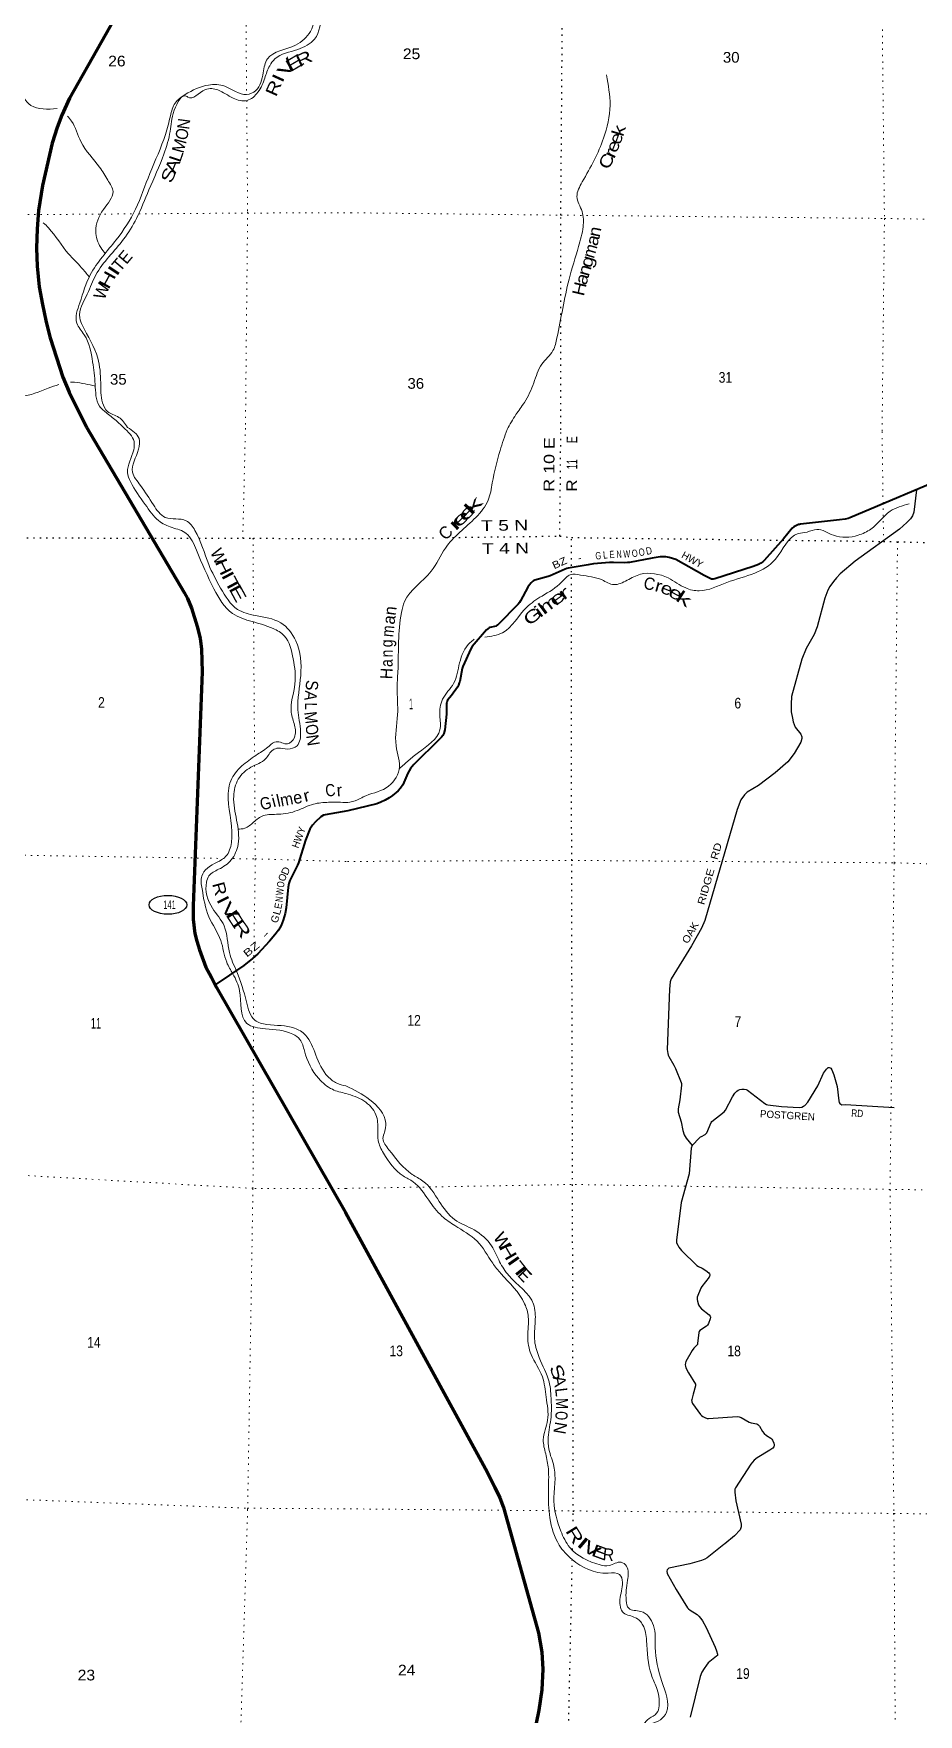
# Model space of a CAD drawing. Header units: feet. Extents: x -256679 to 5, y -731788 to -547785.
# Drawn here: x -132776 to -118259, y -615592 to -588025 of the extents above; entities that cross this region are included whole.
import ezdxf
from ezdxf.enums import TextEntityAlignment as Align

# ---------------------------------------------------------------- set-up
doc = ezdxf.new("R2010")
doc.units = ezdxf.units.FT
doc.header["$LTSCALE"] = 70
doc.linetypes.add('DOTTED', pattern=[1.5, 0.3, -1.2])
for name, color, linetype, lineweight in [('17', 7, 'Continuous', 25), ('23', 7, 'Continuous', 70), ('26', 7, 'Continuous', 40), ('29', 7, 'Continuous', 25), ('39', 7, 'Continuous', 13), ('6', 7, 'DOTTED', 25), ('7', 7, 'DOTTED', 13)]:
    doc.layers.add(name, color=color, linetype=linetype, lineweight=lineweight)
for name, color, linetype in [('27', 7, 'Continuous'), ('30', 7, 'Continuous'), ('41', 7, 'Continuous')]:
    doc.layers.add(name, color=color, linetype=linetype)

msp = doc.modelspace()

# ---------------------------------------------------------------- linework, layer by layer
at = {"layer": '17'}
msp.add_ellipse((-130571.96, -602313.79), major_axis=(309.24, -1), ratio=0.500121, dxfattribs=at)
at = {"layer": '23'}
for points in [[(-127512.76, -580812.24), (-132185.71, -589083.76), (-132310.45, -589363.68), (-132386.85, -589565.65), (-132469.52, -589821.83), (-132629.67, -590515.27), (-132696.88, -590927.15), (-132719.63, -591224.78), (-132730.71, -591541.89), (-132715.53, -591839.18), (-132682.69, -592176.79), (-132629.34, -592466.42), (-132575.72, -592727.95), (-132510.13, -592995.61), (-132506.29, -593013.72), (-132295.96, -593658.23), (-132190.08, -593906.21), (-131910.71, -594481.47)], [(-131910.71, -594481.47), (-130304.13, -597189.94), (-130250.34, -597288.12), (-130185.97, -597447.39), (-130090.08, -597749.47), (-130045.7, -597941.9), (-130023.09, -598122), (-130008.08, -598494.85), (-130159.39, -602331.04), (-130157.13, -602547.48), (-130129.53, -602782.3), (-130099.94, -602910.59), (-130055.56, -603053.68), (-129949.54, -603337.38), (-129858.31, -603507.62), (-129796.47, -603624.99)], [(-129796.47, -603624.99), (-129773.42, -603668.74), (-127658.84, -607360.31)], [(-127658.84, -607360.31), (-125327.91, -611623.2), (-125208.19, -611868.29), (-125124.1, -612039.54), (-125066.6, -612195.71), (-124493.8, -614251.74), (-124438.36, -614568.89), (-124420.92, -614851.83), (-124437.67, -615188.84), (-124484.47, -615523.77), (-125128.31, -618631.83)]]:
    msp.add_lwpolyline(points, dxfattribs=at)
at = {"layer": '26'}
for points in [[(-117674.35, -595246.5), (-119382.98, -595965.83), (-119413.54, -595975.83), (-119462.66, -595986.23), (-119555.33, -595999.24), (-120190.45, -596070.94), (-120207.41, -596073.64), (-120226.3, -596078.37), (-120266.91, -596095.38), (-120299.97, -596113.34), (-120328.85, -596138.59), (-120471.57, -596308.51), (-120790.65, -596664.8), (-120813.22, -596688.26), (-120843.54, -596710.16), (-120881.32, -596730.01), (-120967.67, -596765.88), (-121599.63, -596969.59), (-121625.24, -596973.88), (-121638.35, -596973.37), (-121650.63, -596970.53), (-121771.26, -596911.12), (-122237.14, -596650.52), (-122290.54, -596630.78), (-122345.32, -596617.55), (-122403.25, -596607.74), (-122423.72, -596604.32), (-122447.33, -596603.37), (-122495.5, -596608.1), (-122627.63, -596628.92), (-122997.5, -596697.42), (-123030.43, -596701.53), (-123074.01, -596702.14), (-123262.75, -596696.6), (-123327.61, -596700.73), (-123589.24, -596723.41), (-123677.46, -596735.07), (-124003.4, -596790.04), (-124024.82, -596795), (-124056.3, -596807.05), (-124302.91, -596919.13), (-124333.52, -596929.44), (-124549.47, -596986.35), (-124569.64, -596996.54), (-124584.76, -597005.99), (-124613.09, -597033.4), (-124639.54, -597062.7), (-124665.98, -597102.23), (-124788.3, -597326.84), (-124805.3, -597352.36), (-124827.06, -597380.4), (-125150.99, -597718.11), (-125164.6, -597728.07), (-125173.66, -597734.18), (-125187.83, -597740.8), (-125288.89, -597766.31), (-125303.06, -597771.98), (-125318.97, -597779.61), (-125325.73, -597785.21), (-125344.62, -597804.12), (-125579.8, -598079.14), (-125604.4, -598115.45), (-125735.17, -598404.72), (-125745.58, -598437.83), (-125784.76, -598649.02), (-125790.89, -598671.23), (-125806.49, -598710.37), (-125823.01, -598744.95), (-125921.17, -598878.41), (-125982.62, -598959.49), (-125989.72, -598973.19), (-125997.63, -598994.44), (-126001.05, -599010.05), (-126003.4, -599033.21), (-126002.23, -599188.99), (-126027.04, -599445.63), (-126043.07, -599501.97), (-126060.07, -599534.1), (-126082.74, -599564.35), (-126113.63, -599597.73), (-126537.49, -600011.25), (-126590.88, -600078.48), (-126634.06, -600155.28), (-126718.75, -600343.49), (-126755.22, -600401.7), (-126793, -600443.28), (-126885.53, -600521.35), (-126940.34, -600556.69), (-127006.46, -600596.38), (-127080.13, -600632.3), (-127146.31, -600654.71), (-127622.58, -600772.17)], [(-127622.58, -600772.17), (-127989.97, -600835.15), (-128020.41, -600843.7), (-128064.07, -600868.67), (-128151.81, -600951.13), (-128198.17, -601009.09), (-128241.66, -601074.1), (-128312.3, -601255.42), (-128429.67, -601626.39), (-128447.67, -601664.43), (-128530.62, -601827.32), (-128570.86, -601912.52), (-128586.45, -601962.45), (-128601.46, -602022.66), (-128615.9, -602194.72), (-128630.31, -602364.78), (-128647.27, -602457.08), (-128679.24, -602565.52), (-128715.88, -602650.56), (-128758.77, -602729.35), (-128815.68, -602806.59), (-128906.36, -602911.87), (-129096.37, -603115.53), (-129186.81, -603196.67), (-129324.48, -603308.81), (-129796.47, -603624.99)]]:
    msp.add_lwpolyline(points, dxfattribs=at)
at = {"layer": '29'}
for points in [[(-118287.74, -595504.74), (-118331.06, -595871.6), (-118353.7, -595932), (-118387.56, -595980.1), (-118447.27, -596043.75), (-118571.1, -596152.64), (-119294.22, -596676.61), (-119544.45, -596883.39), (-119602.69, -596948.13), (-119653.11, -597010.24), (-119711.96, -597094.81), (-119743.66, -597152.19), (-119791.2, -597282.94), (-119917.21, -597753.23), (-119971.21, -597878.35), (-120098.32, -598109.62), (-120170.17, -598285.2), (-120338.25, -598898.75), (-120348.85, -599021.74), (-120345.83, -599148.59), (-120322.3, -599253.6), (-120312.63, -599311.69), (-120279.04, -599400.3), (-120188.87, -599514.04), (-120171.65, -599555.65), (-120170.76, -599583.51), (-120188.22, -599643.66), (-120295.62, -599830.98), (-120401.67, -599967.08), (-120606.36, -600146.56), (-120880.35, -600354.29), (-121065.72, -600468.45), (-121111.91, -600508.34), (-121174.38, -600589.26), (-121233.67, -600747.61), (-121762.97, -602570.55), (-121818.8, -602697.7), (-121978.94, -602984.7), (-122313.09, -603528.5), (-122333.44, -603579.32), (-122344.16, -603696.52), (-122378.1, -604688.12), (-122371.92, -604749.67), (-122362.86, -604778.36), (-122352.7, -604802.59), (-122270.8, -604941.46), (-122243.53, -604996.03), (-122150.62, -605225.38), (-122147.05, -605244.99), (-122146.29, -605270.67), (-122172.35, -605509.72), (-122200.62, -605657.26), (-122202.12, -605685.95), (-122199.64, -605715.85), (-122150.44, -605874.64), (-122125.21, -606017.16), (-122101.01, -606084.63), (-122067.45, -606142.78), (-121970.03, -606261.76)], [(-121970.03, -606261.76), (-121850.94, -606134.68), (-121834.66, -606121.63), (-121817.68, -606111.06), (-121756.35, -606079.49), (-121746.38, -606071.8), (-121742.22, -606065.76), (-121731.66, -606050.66), (-121659.6, -605882.28), (-121646.78, -605866.15), (-121445.29, -605708.62), (-121425.09, -605683.95), (-121309.47, -605464.65), (-121268.72, -605402.06), (-121237.03, -605368.84), (-121216.55, -605353.34), (-121190.24, -605343.17), (-121155.53, -605338.64), (-121117.8, -605337.13), (-121084.13, -605344.62), (-121062.71, -605355.25), (-120777.48, -605574.21), (-120753.33, -605587.81), (-120726.6, -605596.59), (-120502.11, -605620.83), (-120214.55, -605637.64), (-120173.25, -605632.06), (-120142.11, -605618.01), (-120120.98, -605604.42), (-120072.5, -605552.89), (-119906.44, -605283.98), (-119812.93, -605072.48), (-119767.84, -605009.43), (-119746.71, -604988.29), (-119736.9, -604983.75), (-119720.14, -604981.21), (-119708.22, -604985.26), (-119695.4, -604994.33), (-119677.29, -605021.51), (-119646.64, -605102.16), (-119593.6, -605291.05), (-119564.93, -605529.79), (-119558.81, -605554.58), (-119548.25, -605569.68), (-119533.16, -605581.76), (-119513.15, -605592.42), (-119454.98, -605590.98), (-118655, -605638.87)], [(-121970.03, -606261.76), (-121985.96, -606305.87), (-122020.9, -606724.16), (-122152.05, -607197.81), (-122229.92, -607816.25), (-122225.92, -607855.23), (-122207.81, -607894.49), (-122189.7, -607927.72), (-122144.66, -607983.4), (-121895.4, -608228.31), (-121868.25, -608246.35), (-121806.37, -608273.53), (-121745.45, -608309.93), (-121696.2, -608350.55), (-121685.64, -608365.65), (-121682.62, -608377.73), (-121682.62, -608391.32), (-121687.85, -608404.68), (-121693.18, -608418.5), (-121813.19, -608571.78), (-121829.76, -608599.71), (-121886.36, -608747.7), (-121889.37, -608759.78), (-121888.66, -608785.46), (-121884.09, -608814.15), (-121867.49, -608874.55), (-121852.4, -608903.24), (-121819.37, -608940.44), (-121693.19, -609039.16), (-121675.69, -609062.07), (-121669.04, -609078.42), (-121673.57, -609102.58), (-121702.46, -609180.04), (-121716.58, -609205.27), (-121733.94, -609224.9), (-121847.13, -609294.36), (-121857.68, -609312.79), (-121862.97, -609327.59), (-121882.58, -609508.8), (-121885.6, -609523.9), (-121897.14, -609542.85), (-121942.95, -609587.32), (-121971.83, -609624.28), (-122075.19, -609805.62), (-122081.03, -609825.92), (-122084.05, -609856.12), (-122082.54, -609878.77), (-122074.99, -609905.95), (-122032.16, -609990.4), (-121916.94, -610177.89), (-121914.27, -610185.32), (-121914.27, -610204.95), (-121956, -610339.82), (-121977.65, -610426.93), (-121979.16, -610442.03), (-121976.9, -610451.09), (-121976.14, -610463.17), (-121962.9, -610490.05), (-121834.28, -610673.08), (-121817.67, -610689.85), (-121793.53, -610706.3), (-121762.59, -610722.91), (-121725.62, -610736.5), (-121703.64, -610739.06), (-121230.61, -610707.81), (-121196.66, -610709.32), (-121164, -610720.28), (-121035.18, -610799.93), (-121004.09, -610812.02), (-120907.65, -610828.62), (-120891.81, -610834.66), (-120879.95, -610847.3), (-120865.39, -610864.86), (-120817.1, -610949.43), (-120788.5, -610984.46), (-120750.69, -611015.87), (-120679.76, -611061.17), (-120662.41, -611077.78), (-120650.77, -611096.02), (-120628.45, -611145.74), (-120623.18, -611169.9), (-120625.43, -611188.02), (-120632.23, -611203.12), (-120649.57, -611224.26), (-120695.86, -611259.9), (-120903.16, -611382.11), (-120954.42, -611423.59), (-121008.75, -611487.02), (-121257.08, -611877.63), (-121269.84, -611897.77), (-121272.86, -611949.11), (-121254.31, -612088.06), (-121167.22, -612471.6), (-121167.22, -612516.91), (-121184.92, -612563.66), (-121273.74, -612660.99), (-121433.07, -612792.64)], [(-121433.07, -612792.64), (-121451.1, -612807.54), (-121725.15, -613023.29), (-121763.34, -613048.46), (-121817.67, -613069.6), (-122006.53, -613122.74), (-122353.91, -613191.49), (-122382.09, -613220.61), (-122385.11, -613241.75), (-122380.5, -613279.4), (-122235.64, -613541.32), (-122045.55, -613842.77), (-122029.7, -613862.4), (-122003, -613884.25), (-121890.86, -613953.01), (-121859.17, -613981.85), (-121826.73, -614016.43), (-121803.33, -614055.69), (-121739.92, -614167.37), (-121593.39, -614487.42), (-121569.4, -614551.01), (-121557.33, -614605.37), (-121557.33, -614623.49), (-121571.66, -614638.59), (-121707.25, -614748.82), (-121735.41, -614782.05), (-121773.88, -614837.92), (-121809.36, -614899.84), (-121836.91, -614967.98), (-122005.34, -615639.64)]]:
    msp.add_lwpolyline(points, dxfattribs=at)
at = {"layer": '39'}
for points in [[(-127518.96, -581787.93), (-127723.65, -581888.6), (-127988.95, -582038.35), (-128135.5, -582335.06), (-128115.06, -582740.73), (-128231.52, -582941.16), (-128520.83, -583243.44), (-128661.37, -583508.04), (-128904.43, -583816.49), (-129163.57, -584128.91), (-129127.2, -584341.87), (-128913.69, -584790.33), (-128859.11, -585151.94), (-128730.2, -585417.4), (-128699.89, -585606.25), (-128655.3, -586040.11), (-128560.62, -586253.26), (-128158.12, -586676.22), (-128091.65, -586810.97), (-128145.83, -586951.35), (-128157.75, -587126.01), (-128107.3, -587345.04), (-128125.2, -587587.95), (-128235.47, -587991.2), (-128476.59, -588213.31), (-128938.89, -588436.73), (-129009.08, -588665.41), (-129131.5, -588958.18), (-129280.25, -589021.96), (-129640.29, -588888.28), (-129905.73, -588867.36), (-130289.66, -589024.76), (-130454.43, -589164.79), (-130530.67, -589371.37), (-130612.87, -589678.32), (-130869.73, -590320.05), (-131104.52, -590903.62), (-131419.8, -591404.61), (-131845.63, -591979.53), (-132018.18, -592438.81), (-132068.18, -592773.98), (-131945.37, -592965.13), (-131808.27, -593409.33), (-131765.75, -593774.92), (-131695.08, -594132.56), (-131568.3, -594255.45), (-131403.31, -594388.51), (-131302.27, -594483.04)], [(-127519.94, -581878.44), (-127695.43, -581962.98), (-127934.62, -582084.7), (-128043.03, -582303.23), (-128026.68, -582624.55), (-128058.7, -582815.21), (-128209.32, -583043.64), (-128438.38, -583251.73), (-128526.75, -583387.99), (-128743.63, -583736.69), (-128954.57, -583974.96), (-129081.1, -584153.26), (-129078.98, -584287.81), (-128933.95, -584603.52), (-128863.39, -584832.66), (-128776.66, -585160.23), (-128669.83, -585473.82), (-128639.51, -585674.71), (-128552.71, -586090.64), (-128268.92, -586414.83), (-128039.51, -586634.43), (-127997.14, -586815.29), (-128063.32, -587029.93), (-128075.31, -587126.27), (-128024.91, -587283.06), (-128038.67, -587678.58), (-128167, -588113.9), (-128442.34, -588285.71), (-128818.24, -588439.12), (-128902.6, -588551.3), (-128982.87, -588753.85), (-129095.28, -588986.41), (-129274.13, -589120.37), (-129501.38, -589083.5), (-129752.84, -588948.16), (-129957.95, -588943.49), (-130247.4, -589065.05), (-130257.46, -589056.99), (-130468.41, -589281.21), (-130536.5, -589628.37), (-130638.74, -590001.52), (-130883.59, -590587.07), (-131088.31, -591056.28), (-131299.16, -591396.96), (-131753.13, -591979.83), (-131895.64, -592296.63), (-132017.98, -592687.8), (-131973.64, -592810.43), (-131723.87, -593345.34), (-131675.28, -593751.11), (-131644.86, -594078.51), (-131564.31, -594223.34), (-131379.24, -594318.31), (-131234.19, -594483.57)], [(-141313.17, -583618.17), (-140884.65, -583884.6), (-140476.28, -584104.77), (-139540.69, -584820.6), (-139317.21, -585164.67), (-139142.12, -585349.97), (-138784.07, -585505.73), (-138492.36, -585693.4), (-138289.23, -585742.24), (-137977.6, -585693.04), (-137665.86, -585766.32), (-137192.86, -586342.12), (-137003.75, -586467.21), (-136601.51, -586558.86), (-135809.13, -586728.06), (-135095.09, -586985.35), (-134680.67, -587223.62), (-134463.23, -587563.66), (-134360.42, -587883.26), (-134207.48, -588028.32), (-133980.25, -588041.1), (-133489.5, -588197.28), (-133316.34, -588480.96), (-133157.37, -588628.05), (-133020.4, -588911.61), (-132819.09, -589201.4), (-132388.06, -589254.79)], [(-123378.25, -588702.26), (-123317.51, -589199.62), (-123423.11, -589738.7), (-123773.69, -590456.78), (-123861.05, -590696.53), (-123777.44, -590942.69), (-123760.14, -591191.49), (-123834.32, -591517.45), (-123990.23, -592053), (-124188.84, -593016.59), (-124254.53, -593222.01), (-124436.59, -593446.59), (-124569.36, -593751.02), (-124724.01, -594073.73), (-124862.16, -594273.8), (-125007.1, -594518.01)], [(-132218.97, -589376.53), (-132153.31, -589458.54), (-132000.22, -589796.37), (-131692.22, -590217.02), (-131559.34, -590426.28), (-131472.72, -590615.3), (-131631.34, -590907.96), (-131755.72, -591266.99), (-131675.07, -591532.3), (-131596.56, -591636.97)], [(-132616.61, -591126.51), (-132529.92, -591212.31), (-132203.82, -591637.03), (-131988.48, -591864.62), (-131866.19, -592011.8)], [(-132360.35, -593780.68), (-132539.85, -593840.71), (-132978.1, -593969.83), (-133219.4, -593952.99), (-133498.89, -593974.19), (-134098.08, -593998.37), (-134622.9, -593992.68), (-135483.59, -593911.62), (-135917.88, -593958.42), (-136456.71, -594035.01), (-136822.74, -593949.5), (-137142.46, -593942.45), (-137556.69, -593939.12), (-138049.38, -593875.3), (-138769.17, -593965.36), (-139655.91, -593992.65), (-140188.75, -594013.03), (-140520.36, -594222.81), (-140616.78, -594338.96), (-140662.63, -594431.99)], [(-131761.9, -593806.68), (-132103.59, -593743.72), (-132171.71, -593738.74)], [(-131302.27, -594483.04), (-131128.76, -594717.16), (-131132.66, -594851.29), (-131234.08, -595222.31), (-131186.11, -595373.23), (-130944.92, -595747.3), (-130726.23, -596012.89), (-130503.37, -596124.32), (-130272.3, -596221.86), (-130103.84, -596496.73), (-129816.23, -597131.84), (-129511.32, -597534.89), (-129190.57, -597667.8), (-128847.5, -597781.01), (-128662.85, -597901.9), (-128515.9, -598280.59), (-128487.6, -598689.57), (-128548.31, -599157.32), (-128495.18, -599368.4), (-128498.01, -599568.63), (-128609.69, -599673.13), (-128795.56, -599638.34), (-128908.77, -599708.77), (-129101.05, -599844.13), (-129329.85, -600010.99), (-129525.51, -600244.43), (-129582.21, -600570.04), (-129530.3, -601293.81), (-129619.61, -601516.8), (-129924.93, -601710.57), (-130016.96, -601841.4), (-130011.91, -602051.76), (-129900.15, -602510.04), (-129705.23, -602897.45), (-129608.08, -603255.38), (-129506.58, -603447.14), (-129396.29, -603725.15), (-129277.56, -604257.63), (-128972.24, -604348.26), (-128522.59, -604435), (-128405.61, -604522.85), (-128332.1, -604710.19), (-128098.05, -605164.26), (-127874.08, -605339.81), (-127651.64, -605407.42)], [(-131234.79, -594482.89), (-131045.86, -594664.31), (-131054.38, -594842.43), (-131151.88, -595219.52), (-131022.68, -595435.72), (-130808.77, -595755.31), (-130615.28, -595960.45), (-130273.37, -596013.56), (-130129.32, -596171.9), (-129902.74, -596730.01), (-129707.82, -597117.42), (-129428.22, -597468.02), (-129137.07, -597568.45), (-128719.96, -597688.76), (-128475.63, -597982.77), (-128393.49, -598552.77), (-128439.5, -599114.87), (-128396.56, -599480), (-128453.82, -599703.47), (-128612.91, -599759.2), (-128760.97, -599743), (-128847.57, -599773.77), (-128969.84, -599918.16), (-129210.26, -600056.81), (-129417.44, -600254.03), (-129493.49, -600531.3), (-129420.45, -601319.46), (-129534.31, -601578.14), (-129740.87, -601731.31), (-129898.67, -601837.13), (-129940.23, -601942.67), (-129842.02, -602366.7), (-129649.77, -602659.94), (-129563.75, -603095.81), (-129443.94, -603410.01), (-129282.63, -603907.07), (-129144.59, -604207.52), (-128949.19, -604276.5), (-128495.14, -604335.27), (-128316.41, -604450.06), (-128146.68, -604777.01), (-127945.3, -605132.47), (-127800.52, -605238.75), (-127650.61, -605284.77)], [(-125007.1, -594518.01), (-125122.7, -594859.41), (-125250.11, -595393.54), (-125316.96, -595675.62), (-125518.1, -595958.24), (-126019.99, -596464.24), (-126252.1, -596840.79), (-126689.77, -597337.45), (-126739.63, -597519.43), (-126788.33, -597996.25), (-126796.64, -598441.41), (-126811.61, -598746.11), (-126803.92, -599195.46), (-126828.89, -599704.62), (-126776.56, -600096.29), (-126991.87, -600394.81), (-127370.09, -600545.14), (-127461.7, -600592.23), (-127628.63, -600634.99)], [(-118410.49, -595737.86), (-118723.37, -595859.44), (-119038.82, -596150.85), (-119246.21, -596250.89), (-119653.05, -596252.49), (-119924.66, -596155.28), (-120083.41, -596199.69), (-120229.94, -596224.17), (-120604.77, -596645.31), (-120943.64, -596872.28), (-121402.07, -597027.76), (-121854.29, -597163.25), (-122076.29, -597116.72), (-122365.3, -596953.14), (-122817.63, -596892.07), (-123037.02, -596989.98), (-123254.15, -597061.83), (-123449.81, -596985.5), (-123801.75, -596905.47), (-123970.04, -596899.63), (-124107.44, -597016.48), (-124434.35, -597249.6), (-124688.66, -597435.37), (-125081.46, -597850.29), (-125373.15, -597921.57)], [(-125545.38, -597958.74), (-125613.12, -598012.05), (-125786.05, -598346.13), (-125885.11, -598681.95), (-126066.32, -598942.71), (-126110.65, -599208.99), (-126108.91, -599443.67), (-126463.21, -599814.89), (-126623.88, -599944.95), (-126772.96, -600076.2)], [(-129425.82, -601073.37), (-129312.57, -601058.69), (-129166.88, -600958.7), (-129005.05, -600850.94), (-128758.25, -600828.54), (-128450.79, -600766.99), (-128184.81, -600662.76), (-127935.9, -600632.38), (-127621.9, -600635.05)], [(-127650.61, -605284.77), (-127259.76, -605510.33), (-126998.93, -605894.24), (-127018.38, -606040.44), (-127043.43, -606144.46), (-126945.02, -606330.05), (-126564.16, -606735.31), (-126388.85, -606843.51), (-126121.53, -607177.34), (-125867.88, -607474.92), (-125546.89, -607646.88), (-125260.84, -607908.71), (-125129.06, -608166.86), (-124978.96, -608395.13), (-124572.66, -608864.85), (-124545.3, -609143.93), (-124554.45, -609468.75), (-124478.92, -609740.33), (-124318.42, -610137.18), (-124283.35, -610448.44), (-124285.93, -610715.17), (-124333.23, -611047.59), (-124321.09, -611242.27), (-124239.64, -611523.95), (-124222.04, -611776.85), (-124239.15, -612095.56), (-124125.63, -612584.17), (-123979.92, -612852.5), (-123481.68, -613138.69), (-123333.51, -613152.34), (-123136.57, -613096.31), (-123049, -613159.43), (-123031.21, -613392.28), (-123052.46, -613724.99), (-123011.6, -613851.79), (-122813.68, -613902.07), (-122605.49, -614132.97), (-122574.91, -614494.32), (-122468.07, -615051.05), (-122392.8, -615557.29), (-122492.19, -615680.56), (-122641.25, -615759.17), (-122720.99, -615922.77), (-122814.14, -616230.63), (-122946.57, -616453.83), (-123190.52, -616605.62), (-123466.16, -616716.95), (-123595.88, -616867.97), (-123901.85, -617630.82), (-123932.97, -617922.67), (-123938.94, -618310.44), (-123886.21, -618708.02), (-123708.87, -619020.82), (-123567.38, -619311.17), (-123641.52, -619516.95), (-123880.94, -619821.22), (-124343.79, -620227.36), (-124407.15, -620355.03), (-124364.85, -620540.01), (-124258.37, -620719.67), (-124071.63, -620890.17), (-123894.91, -621267.14), (-123702.95, -621726.51), (-123608, -622139.7), (-123608, -622264.98), (-123704.9, -622355.95), (-123797.33, -622494.66), (-123769.28, -622782.77), (-123801.56, -623013.07), (-124082.07, -623306.74), (-124269.91, -623426.06), (-124547.11, -623638.78), (-124791.8, -623866.77), (-124887.35, -623799.55), (-125070.09, -623631.1), (-125305, -623468.1), (-125644.82, -623378.17), (-125903.43, -623387.4), (-126116.79, -623483.36), (-126434.43, -623586.22), (-126781.62, -623430.02), (-127064, -623202.33), (-127259.43, -623101.93), (-127504.91, -623027.84), (-127558.58, -623036.79), (-127745.66, -623100.97)], [(-127651.64, -605407.42), (-127358.14, -605529.32), (-127159.92, -605756.1), (-127128.32, -606011.17), (-127121.91, -606177.7), (-127035.74, -606385.22), (-126710.69, -606759.79), (-126547.31, -606857.84), (-126293.68, -607157.42), (-126075.76, -607418.52), (-125864.85, -607575.24), (-125500.56, -607829.9), (-125243.53, -608191.7), (-125108.9, -608361.63), (-124718.89, -608857.25), (-124658.82, -609070.5), (-124667.96, -609393.31), (-124612.69, -609688.74), (-124427.84, -610053.77), (-124366.93, -610387.36), (-124342.54, -610766.7), (-124413.77, -611086.83), (-124373.92, -611317.91), (-124330.22, -611565.08), (-124329.72, -611928.11), (-124303.92, -612369.63), (-124151.91, -612814.53), (-123941.77, -613051.47), (-123346.71, -613274.54), (-123160.57, -613298.62), (-123113.7, -613425.48), (-123156.53, -613709.82), (-123094.5, -613927.1), (-122900.86, -614005.42), (-122777.8, -614129.1), (-122718.1, -614380.45), (-122639.39, -614944.9), (-122555.2, -615150.39), (-122512, -615449.7), (-122553.28, -615573.6), (-122674.34, -615658.53), (-122834.84, -615883.43), (-123000.75, -616254.68), (-123092.79, -616446.23), (-123287.82, -616512.3), (-123485.21, -616614.46), (-123677.51, -616812.94), (-124026.05, -617625.46), (-124028.38, -617946.53), (-124028.38, -618286.58), (-124010.31, -618692.64), (-123837.37, -619045.5), (-123743.84, -619321.29), (-123799.92, -619525.26), (-124182.43, -619912.21), (-124455.72, -620196.06), (-124525.92, -620409.9), (-124469.66, -620552.07), (-124281.61, -620843.77), (-124032.75, -621221.52), (-123858.45, -621659.46), (-123733.22, -621901.07), (-123655.7, -622129.26), (-123871.87, -622508.08), (-123834.61, -622699.83), (-123960.35, -623061.49), (-124241.06, -623283.08), (-124474.88, -623422.95), (-124685.28, -623627.25), (-124814.65, -623742.17), (-124925.57, -623606.59), (-125087.41, -623556.7), (-125326.3, -623391.65), (-125766.18, -623286.6), (-126038.94, -623307.71), (-126296.4, -623405.2), (-126501.28, -623453.12), (-126786.26, -623287.57), (-127056.79, -623078.05), (-127366.47, -622980.43), (-127579.45, -622947.3), (-127750.14, -623007.24)], [(-112681.07, -614308.79), (-112726.38, -614434.66), (-112875.83, -614553.38), (-113108.12, -614949.98), (-113381.78, -615271.93), (-113606.21, -615476.08), (-113720.33, -615879.98), (-113711.73, -616026.49), (-113633.42, -616217.88), (-113660.75, -616349.95), (-113845, -616337.93), (-114006.45, -616454.51), (-114160.7, -616655.41), (-114387.89, -616937.75), (-114538.42, -617168.77), (-114735.26, -617421.35), (-115014.57, -617498.55), (-115222.21, -617418.08), (-115315.15, -617288.71), (-115417.31, -617283.59), (-115546.09, -617544.93), (-115794.97, -617790.94), (-116008.21, -617874.87), (-116067.49, -617787.98), (-115983.36, -617584.32), (-116027.99, -617433.41), (-116190.07, -617407.58), (-116553.43, -617471.83), (-116738.29, -617521.98), (-116890.69, -617738.94), (-117163.03, -617924.52), (-117767.06, -618008.22), (-118138.31, -618266.94), (-118416.46, -618638.98), (-118565.72, -618737.64), (-118789.53, -618671.03), (-119106.68, -618723.75), (-119446.47, -618838.4), (-120067.19, -619196.7), (-120640.69, -619439.18), (-121000.04, -619503.48), (-121286.07, -619654.81), (-121434.08, -619831.71), (-121537.76, -620191.6), (-121561.66, -620590.47), (-121542.15, -620853.42), (-121432.15, -621083.26), (-121456.15, -621285.57), (-121487.03, -621578.06), (-121624.06, -621863.38), (-121754.83, -622122.7), (-122036.72, -622589.36), (-122235.26, -622689.1), (-122609.18, -622723.59), (-122791.4, -622793.38), (-122893.36, -622768.2), (-123046.76, -622880.86), (-123343.75, -622921.77), (-123548.38, -622884.66), (-123567.76, -622888.7)]]:
    msp.add_spline(points, degree=3, dxfattribs=at)
at = {"layer": '6'}
for p, q in [((-124141.49, -596265.45), (-124125.07, -594524.44)), ((-127598.04, -596310.01), (-126170.62, -596291.61)), ((-123933.8, -612893.68), (-123932.68, -612842.78))]:
    msp.add_line(p, q, dxfattribs=at)
for points in [[(-124125.07, -594524.44), (-124124.49, -591002.19), (-124084.89, -585685.25), (-124028.63, -580412.31), (-124023.28, -578475.42)], [(-159495.6, -595897.1), (-156026.04, -595916.33), (-154987.12, -595956.16), (-154988.94, -596042.35), (-150415.18, -596141.49), (-150000.24, -596152.85), (-145104.68, -596194.3), (-144821.53, -596225.04), (-139818.17, -596297.15), (-139681.67, -596287.46), (-134564.02, -596289.68), (-134355.03, -596292.1), (-130206.94, -596300.44)], [(-125905.27, -596288.19), (-124141.49, -596265.45), (-123951.28, -596289.65), (-118829.92, -596353.14), (-118601.43, -596357.71), (-113567.89, -596497.84), (-113366.52, -596494.68), (-108287.86, -596619.87), (-108137.55, -596623.57), (-103111.73, -596617.78), (-102967.4, -596619.4), (-97823.52, -596635.01), (-97667.78, -596640.55), (-95699.41, -596626.12)], [(-130065.32, -596300.73), (-129343.95, -596302.18), (-129170.09, -596300.28), (-127598.04, -596310.01)], [(-123923.47, -612422.33), (-123920.1, -612268.47), (-123933.62, -606920.77), (-123947.27, -601585.1), (-123951.28, -596289.65)], [(-124070.97, -619798.98), (-124036.55, -617582.63), (-123937.46, -613060.58)]]:
    msp.add_lwpolyline(points, dxfattribs=at)
at = {"layer": '7'}
for p, q in [((-129343.95, -596302.18), (-129300.34, -594496.17)), ((-118854.7, -594552.06), (-118829.92, -596353.14)), ((-129176.41, -596298.32), (-129167.34, -597558.35)), ((-129166.46, -597680.64), (-129150.64, -599877.56)), ((-134290.11, -601480.11), (-129655.37, -601552.98)), ((-129163.18, -603140.21), (-129166.91, -604172.9))]:
    msp.add_line(p, q, dxfattribs=at)
for points in [[(-129080.03, -548825.77), (-129161.8, -554059.52), (-129111.25, -559368.76), (-129247.65, -564739.65), (-129263.52, -569964.34), (-129249.27, -575146.97), (-129283.17, -580449.92), (-129309.09, -585682.61), (-129280.89, -589020.32)], [(-119099.27, -548879.85), (-119095.13, -554029.74), (-119087.16, -559294.04), (-119100.84, -564594.68), (-118770.52, -569910.14), (-118804.04, -575231.04), (-118878.31, -580510.17), (-118874.68, -585750.42), (-118815.9, -591056.4), (-118854.7, -594552.06)], [(-129280.01, -589124.68), (-129264.61, -590947.66), (-129300.34, -594496.17)], [(-155990.83, -590894.47), (-150361.83, -590918.34), (-145095.55, -590949.23), (-139758.9, -590962.29), (-134550.93, -591005.05), (-131147.71, -590981.03)], [(-131049.34, -590980.34), (-129264.59, -590967.74), (-127568.61, -590962.89)], [(-127568.61, -590962.89), (-124124.49, -591002.19), (-118815.9, -591056.4), (-113539.08, -591141.01), (-108297.96, -591264.12), (-103051.37, -591188.4), (-97776.01, -591315.2), (-95677.43, -591299.34)], [(-118601.43, -596357.71), (-118657.27, -601624.4), (-118724.02, -606981.24), (-118660.05, -612295.41), (-118628.47, -617641.31), (-118895, -622927.71), (-119017.64, -628259.84), (-118838.74, -633914.29), (-118814.62, -639203.95), (-118862.16, -640209.5)], [(-129149.56, -600026.65), (-129138.51, -601561.11), (-129160.76, -602984.91)], [(-129500.41, -601555.42), (-129138.51, -601561.11), (-127627.16, -601602.73)], [(-127627.16, -601602.73), (-123947.27, -601585.1), (-118657.27, -601624.4), (-113446.65, -601785.17), (-108164.48, -601804.33), (-102990.25, -601792.19), (-97716.64, -601867.42), (-95720.94, -601843.88)], [(-129167.44, -604319.07), (-129177.01, -606964.77), (-129264.33, -612234.51), (-129413.33, -616975.92)], [(-127656.67, -606965.52), (-129177.01, -606964.77), (-134413.74, -606667.59)], [(-95742.6, -607093.56), (-97726.28, -607124.6), (-103070.36, -607080.68), (-108314.35, -607051.92), (-113574.64, -607049.05), (-118724.02, -606981.24), (-123955.47, -606900.47), (-127656.67, -606965.52)], [(-134569.17, -612007.33), (-129266.38, -612210.45), (-127685.58, -612220.03)], [(-127685.58, -612220.03), (-123919.96, -612254.44), (-118660.05, -612295.41), (-113482.7, -612373.57), (-108218.11, -612346.4), (-103095.98, -612331.67), (-97800.05, -612379.06), (-95764.2, -612326.82)]]:
    msp.add_lwpolyline(points, dxfattribs=at)

# ---------------------------------------------------------------- texts
at = {"layer": '17', "width": 0.55}
msp.add_text('141', height=140, dxfattribs=at).set_placement((-130545.92, -602382.1), align=Align.CENTER)
at = {"layer": '27'}
for s, rotation, width, p in [('G', 4.954, 0.7, (-123505.53, -596647.02)), ('L', 4.954, 0.85, (-123390.65, -596634.67)), ('E', 3.643, 0.75, (-123283.09, -596626.38)), ('N', 2.319, 0.7, (-123167.93, -596621.33)), ('W', 1.319, 0.6, (-123042.36, -596616.88)), ('O', 8.492, 0.75, (-122903.75, -596607.27)), ('O', 10.492, 0.8, (-122788.3, -596587.83)), ('D', 10.492, 0.85, (-122669.33, -596565.8)), ('D', 66.219, 1.1, (-128586.54, -601781.83)), ('W', 83.203, 0.7, (-128677.16, -602104.77)), ('O', 80.203, 0.8, (-128663.52, -601989.31)), ('O', 72.66, 0.95, (-128635.19, -601881.78)), ('E', 78.588, 0.9, (-128702.65, -602342.31)), ('N', 83.157, 0.75, (-128688.38, -602228.23)), ('L', 73.574, 1.15, (-128724.01, -602443.86))]:
    msp.add_text(s, height=120, rotation=rotation, dxfattribs=dict(at, width=width)).set_placement(p, align=Align.CENTER)
for s, rotation, p in [('HWY', 330.779, (-122158.88, -596614.09)), ('-', 9.573, (-123832.74, -596686.47))]:
    msp.add_text(s, height=120, rotation=rotation, dxfattribs=at).set_placement(p)
for s, rotation, width, p in [('BZ', 24.441, 1.2, (-124234.27, -596811.04)), ('HWY', 69.443, 0.95, (-128432.91, -601394.66)), ('-', 46.986, 2.1, (-128969.6, -602877.04)), ('BZ', 39.165, 1.4, (-129277.06, -603179.9))]:
    msp.add_text(s, height=120, rotation=rotation, dxfattribs=dict(at, width=width)).set_placement(p)
msp.add_text('G', height=120, rotation=69.438, dxfattribs=at).set_placement((-128759.66, -602565.79), align=Align.CENTER)
at = {"layer": '30'}
for s, rotation, width, p in [('RIDGE   RD', 73.809, 1.2, (-121772.51, -602323.37)), ('OAK', 60.43, 1.1, (-122041.48, -602961.43)), ('RD', 356.574, 0.85, (-119363.52, -605786.27))]:
    msp.add_text(s, height=120, rotation=rotation, dxfattribs=dict(at, width=width)).set_placement(p)
msp.add_text('POSTGREN', height=120, rotation=356.654, dxfattribs=at).set_placement((-120860.54, -605800))
at = {"layer": '41'}
for s, rotation, width, p in [('V', 51.303, 1.7, (-128547.43, -588639.51)), ('E', 30.479, 1.65, (-128445.23, -588590.85)), ('R', 24.893, 1.35, (-128296.49, -588523.02)), ('R', 66.181, 1.3, (-128748.38, -588957.66)), ('I', 65.562, 1.55, (-128672.35, -588793.11)), ('O', 76.401, 0.9, (-130243.87, -589694.99)), ('N', 82.414, 0.9, (-130214.23, -589517.5)), ('k', 72.979, 1.3, (-123080.79, -589642.58)), ('e', 69.542, 1.2, (-123126.22, -589776.1)), ('r', 64.413, 1.5, (-123226.4, -590030.45)), ('e', 67.184, 1.25, (-123179.84, -589909.44)), ('A', 67.737, 1.25, (-130406.3, -590230.19)), ('L', 71.104, 1.25, (-130343.18, -590064.4)), ('C', 62.401, 1.25, (-123289.69, -590162.72)), ('S', 66.878, 1.35, (-130470.46, -590383.48)), ('n', 78.616, 1.1, (-123474.43, -591292.37)), ('a', 75.749, 1.15, (-123507.03, -591435.59)), ('I', 56.177, 1.85, (-131377.63, -591965.59)), ('n', 73.986, 1.2, (-123643.23, -591931.42)), ('g', 73.552, 1.25, (-123601.75, -591789.18)), ('H', 61.318, 1.45, (-131480.55, -592110.57)), ('H', 76.915, 1.15, (-123723.85, -592232.08)), ('a', 73.986, 1.2, (-123684.27, -592074.45)), ('k', 46.12, 2.25, (-125493.32, -595831.95)), ('r', 43.021, 2.2, (-125787.96, -596127.56)), ('e', 43.021, 1.95, (-125702.02, -596045.18)), ('e', 46.12, 2, (-125599.11, -595941.49)), ('H', 295.818, 1.4, (-129749.66, -596812.2)), ('I', 297.595, 1.65, (-129676.36, -596959.36)), ('T', 298.494, 1.65, (-129592.97, -597113.56)), ('E', 298.352, 1.6, (-129512.81, -597250.92)), ('C', 349.187, 0.95, (-122689.63, -597144.23)), ('r', 345.031, 1.2, (-122544.02, -597177.83)), ('e', 338.433, 1.25, (-122421.68, -597218.71)), ('l', 36.316, 1.45, (-124369.19, -597538.25)), ('m', 35.979, 1.4, (-124267.33, -597460.88)), ('e', 35.523, 1.65, (-124129.55, -597357.76)), ('r', 35.463, 1.85, (-124017.92, -597280.33)), ('e', 331.732, 1.45, (-122286.24, -597288.35)), ('k', 327.092, 1.8, (-122159.1, -597376.25)), ('G', 38.714, 1.45, (-124526.14, -597654.53)), ('i', 36.316, 1.55, (-124430.48, -597584.69)), ('m', 84.42, 0.85, (-126865.46, -597834.11)), ('g', 88.986, 0.85, (-126884.37, -598026.39)), ('n', 88.986, 0.85, (-126882.79, -598192.94)), ('H', 87.082, 0.95, (-126886.46, -598525.39)), ('a', 88.875, 0.85, (-126885.64, -598349.87)), ('S', 266.571, 0.95, (-128308.75, -598706.94)), ('A', 263.667, 0.9, (-128327.65, -598874.07)), ('L', 269.686, 0.8, (-128325.29, -599054.81)), ('M', 276.615, 0.9, (-128323.47, -599254.71)), ('O', 278.907, 0.85, (-128306.19, -599455.1)), ('N', 278.725, 0.95, (-128290.21, -599629.15)), ('C', 6.513, 0.85, (-127896.55, -600532.8)), ('G', 13.576, 0.9, (-128945.17, -600743.87)), ('m', 11.168, 0.95, (-128607.11, -600681.37)), ('r', 13.989, 1.15, (-128275.47, -600615.75)), ('R', 285.324, 1.15, (-129819.05, -602077.06)), ('I', 296.54, 1.6, (-129755.84, -602276.23)), ('V', 305.323, 1.6, (-129634.23, -602470.78)), ('E', 303.017, 1.7, (-129552.43, -602600.38)), ('R', 305.371, 1.6, (-129442.64, -602762.88)), ('W', 300.063, 1.15, (-125170.62, -607882.25)), ('H', 300.207, 1.5, (-125078.31, -608047.21)), ('I', 305.05, 1.9, (-124980.54, -608211.81)), ('T', 308.148, 1.95, (-124858.49, -608377.16)), ('S', 294.532, 1.4, (-124269.86, -610017.17)), ('L', 276.536, 0.95, (-124213.24, -610316.56)), ('M', 270.729, 0.8, (-124207.16, -610495.16)), ('O', 268.161, 0.7, (-124213.91, -610688.84)), ('R', 301.854, 1.5, (-123981.74, -612704.49)), ('I', 319.581, 2.15, (-123826.96, -612858.9)), ('V', 325.408, 1.55, (-123676.57, -612961.62)), ('E', 339.764, 1.4, (-123522.09, -613025.54)), ('R', 354.584, 0.95, (-123352.62, -613069.78))]:
    msp.add_text(s, height=200, rotation=rotation, dxfattribs=dict(at, width=width)).set_placement(p, align=Align.CENTER)
for s, rotation, p in [('M', 74.801, (-130291.03, -589889.74)), ('E', 49.769, (-131196.14, -591752.89)), ('m', 73.552, (-123552.25, -591615.56)), ('T', 49.769, (-131304.49, -591880.71)), ('W', 68.333, (-131569.18, -592287.43)), ('C', 44.832, (-125947.44, -596280.1)), ('W', 293.53, (-129833.16, -596638.64)), ('a', 82.766, (-126845.8, -597649.34)), ('n', 82.766, (-126827.05, -597501.71)), ('r', 4.513, (-127752.29, -600532.45)), ('i', 14.776, (-128812.89, -600707.45)), ('l', 12.726, (-128737.07, -600701.49)), ('e', 10.471, (-128426.91, -600650.1)), ('E', 313.643, (-124787.92, -608458.05)), ('A', 281.78, (-124241.44, -610146.12)), ('N', 260.086, (-124232.62, -610877.5))]:
    msp.add_text(s, height=200, rotation=rotation, dxfattribs=at).set_placement(p, align=Align.CENTER)
at = {"layer": '6'}
for s, rotation, width, p in [('R 10 E', 89.46, 1.25, (-124234.63, -595538.11)), ('E', 89.46, 0.75, (-123855.55, -594745.41)), ('11', 89.46, 0.65, (-123856.17, -595171.81)), ('R ', 89.46, 1.2, (-123860.11, -595539.35)), ('T 5 N', 0.739, 1.35, (-125432.75, -596182.09)), ('T 4 N', 0.739, 1.35, (-125418.66, -596559.43))]:
    msp.add_text(s, height=175, rotation=rotation, dxfattribs=dict(at, width=width)).set_placement(p)
at = {"layer": '7'}
for s, width, p in [('25', 1.1, (-126717.64, -588443.4)), ('26', 1.1, (-131552.83, -588562.31)), ('30', 1.05, (-121466.5, -588500.71)), ('35', 1.05, (-131522.88, -593782.08)), ('36', 1.05, (-126641.89, -593849.89)), ('31', 0.85, (-121535.73, -593750.34)), ('2', 0.85, (-131718.95, -599082.49)), ('1', 0.4, (-126615.85, -599106.05)), ('6', 0.85, (-121277.73, -599093.01)), ('11', 0.65, (-131837.43, -604343.14)), ('12', 0.85, (-126643.31, -604295.9)), ('7', 0.85, (-121274.84, -604315.86)), ('14', 0.85, (-131897.42, -609577.14)), ('13', 0.85, (-126936.89, -609716.65)), ('18', 0.85, (-121392.59, -609718.49)), ('23', 1.1, (-132053.62, -615034.64)), ('24', 1.1, (-126798.21, -614953.2)), ('19', 0.85, (-121248.04, -615009.02))]:
    msp.add_text(s, height=175, dxfattribs=dict(at, width=width)).set_placement(p)

doc.saveas('drawing.dxf')
